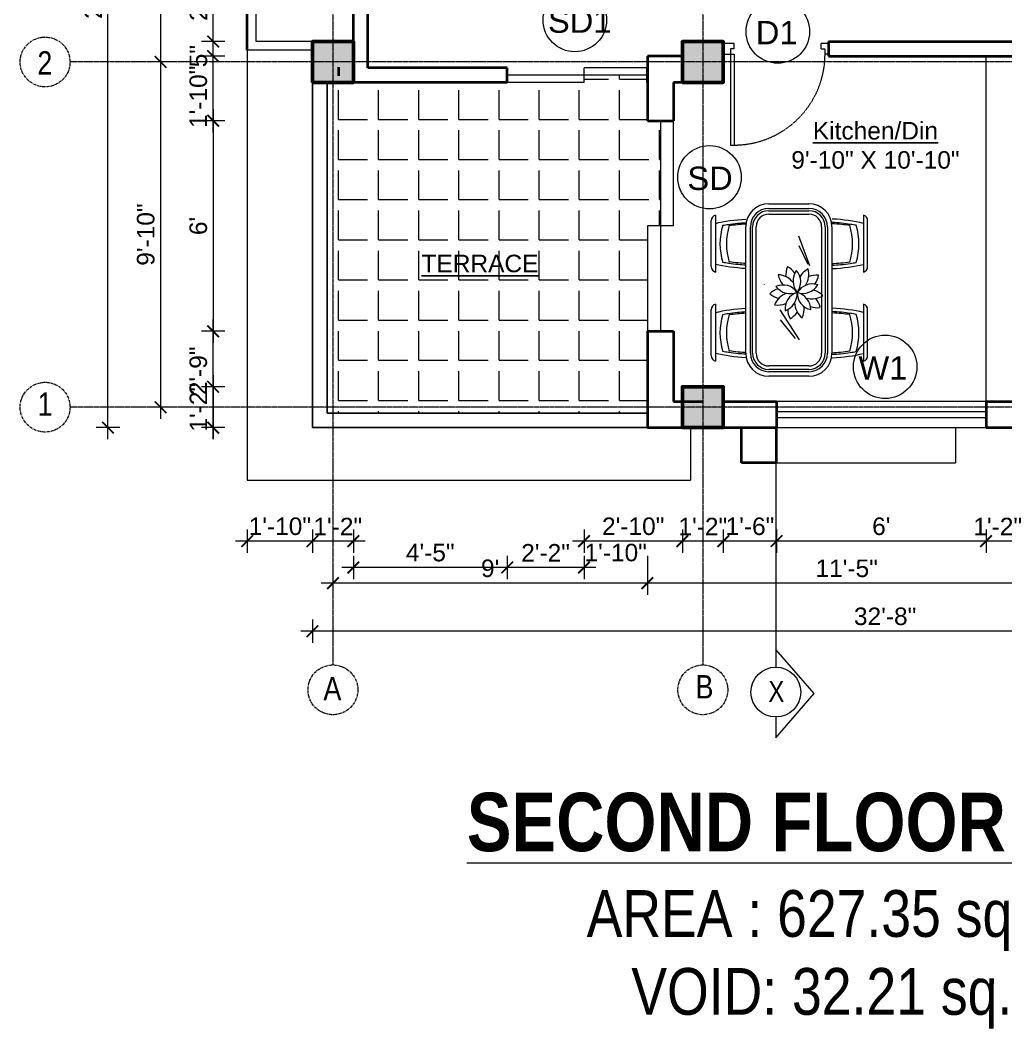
# Model space of a CAD drawing. Header units: inches. Extents: x 136316 to 155547, y -21384 to -17606.
# Drawn here: x 145292.1 to 145629.6, y -19962.6 to -19617.2 of the extents above; entities that cross this region are included whole.
import ezdxf

# ---------------------------------------------------------------- set-up
doc = ezdxf.new("R2010")
doc.units = ezdxf.units.IN
doc.header["$LTSCALE"] = 0.5
doc.header["$MEASUREMENT"] = 0
doc.header["$PDMODE"] = 66
doc.linetypes.add('CENTER', pattern=[2, 1.25, -0.25, 0.25, -0.25])
doc.linetypes.add('HIDDEN', pattern=[0.375, 0.25, -0.125])
for name, color, linetype, lineweight in [('Annotate-Lite.w', 177, 'Continuous', 9), ('Annotations-Bold.w', 177, 'Continuous', 13), ('C-COLUMN', 1, 'Continuous', 50), ('DIM 1-100', 4, 'Continuous', 13), ('Door-Window.w', 4, 'Continuous', 15), ('F-FURNITURE', 30, 'Continuous', 13), ('HACTH', 253, 'Continuous', 9), ('PARAPET', 50, 'Continuous', 13), ('TEXT', 220, 'Continuous', 9), ('Text-100.w', 254, 'Continuous', 9), ('wall', 1, 'Continuous', 40), ('wall light', 6, 'Continuous', 25), ('window', 4, 'Continuous', 13)]:
    doc.layers.add(name, color=color, linetype=linetype, lineweight=lineweight)
doc.styles.add('ARAIL', font='ARIALN.TTF')
doc.styles.add('arial', font='arial.ttf')
doc.styles.add('arial.', font='arial.ttf')
doc.styles.add('gaurav', font='arial.ttf')
doc.styles.get("Standard").update_dxf_attribs({"font": 'arial.ttf'})
doc.dimstyles.new('1 by 96', dxfattribs={"dimtxt": 6, "dimasz": 4, "dimexe": 4, "dimexo": 4, "dimgap": 2, "dimtad": 1, "dimdec": 0, "dimzin": 0, "dimdsep": 46, "dimlunit": 4, "dimtxsty": 'Standard', "dimblk": 'ARCHTICK', "dimcen": 0, "dimdle": 4, "dimadec": 0, "dimazin": 0, "dimtfac": 1, "dimtdec": 0, "dimtix": 1, "dimtofl": 0, "dimtmove": 1, "dimatfit": 3, "dimldrblk": 'ARCHTICK', "dimfxl": 4, "dimfxlon": 1, "dimtolj": 1, "dimtzin": 0, "dimlwd": -1, "dimlwe": -1, "dimarcsym": 0})

# ---------------------------------------------------------------- blocks, each defined once
blk = doc.blocks.new('_ArchTick')
at = {"color": 0, "linetype": 'ByBlock', "const_width": 0.15}
blk.add_lwpolyline([(-0.5, -0.5), (0.5, 0.5)], dxfattribs=at)
blk = doc.blocks.new('*D32')
at = {"layer": 'Defpoints', "color": 0, "transparency": 16777216}
for p in [(145518.84, -19742.73), (145358.19, -19756.73), (145518.84, -19756.73)]:
    blk.add_point(p, dxfattribs=at)
at = {"layer": 'DIM 1-100', "color": 0, "transparency": 16777216}
for p, q in [((145358.19, -19738.73), (145358.19, -19760.73)), ((145362.19, -19742.73), (145354.19, -19742.73)), ((145362.19, -19756.73), (145354.19, -19756.73))]:
    blk.add_line(p, q, dxfattribs=at)
at = {"layer": 'DIM 1-100', "color": 0, "transparency": 16777216, "xscale": 4, "yscale": 4, "zscale": 4}
for p, rotation in [((145358.19, -19742.73), 90), ((145358.19, -19756.73), 270)]:
    blk.add_blockref('_ArchTick', p, dxfattribs=dict(at, rotation=rotation))
at = {"layer": 'DIM 1-100', "color": 0, "transparency": 16777216, "insert": (145353.13, -19749.73), "char_height": 6, "attachment_point": 5, "rotation": 90}
blk.add_mtext('\\A1;1\'-2"', dxfattribs=at)
blk = doc.blocks.new('*D33')
at = {"layer": 'Defpoints', "color": 0, "transparency": 16777216}
for p in [(145392.19, -19631.5), (145340.19, -19749.73), (145525.84, -19749.73)]:
    blk.add_point(p, dxfattribs=at)
at = {"layer": 'DIM 1-100', "color": 0, "transparency": 16777216}
for p, q in [((145340.19, -19627.5), (145340.19, -19753.73)), ((145344.19, -19631.5), (145336.19, -19631.5)), ((145344.19, -19749.73), (145336.19, -19749.73))]:
    blk.add_line(p, q, dxfattribs=at)
at = {"layer": 'DIM 1-100', "color": 0, "transparency": 16777216, "xscale": 4, "yscale": 4, "zscale": 4}
for p, rotation in [((145340.19, -19631.5), 90), ((145340.19, -19749.73), 270)]:
    blk.add_blockref('_ArchTick', p, dxfattribs=dict(at, rotation=rotation))
at = {"layer": 'DIM 1-100', "color": 0, "transparency": 16777216, "insert": (145335.13, -19690.61), "char_height": 6, "attachment_point": 5, "rotation": 90}
blk.add_mtext('\\A1;9\'-10"', dxfattribs=at)
blk = doc.blocks.new('*D34')
at = {"layer": 'Defpoints', "color": 0, "transparency": 16777216}
for p in [(145322.19, -19455.43), (145392.19, -19455.43), (145392.19, -19756.73)]:
    blk.add_point(p, dxfattribs=at)
at = {"layer": 'DIM 1-100', "color": 0, "transparency": 16777216}
for p, q in [((145322.19, -19760.73), (145322.19, -19451.43)), ((145326.19, -19455.43), (145318.19, -19455.43)), ((145326.19, -19756.73), (145318.19, -19756.73))]:
    blk.add_line(p, q, dxfattribs=at)
at = {"layer": 'DIM 1-100', "color": 0, "transparency": 16777216, "xscale": 4, "yscale": 4, "zscale": 4}
for p, rotation in [((145322.19, -19455.43), 90), ((145322.19, -19756.73), 270)]:
    blk.add_blockref('_ArchTick', p, dxfattribs=dict(at, rotation=rotation))
at = {"layer": 'DIM 1-100', "color": 0, "transparency": 16777216, "insert": (145317.13, -19606.08), "char_height": 6, "attachment_point": 5, "rotation": 90}
blk.add_mtext('\\A1;25\'-1"', dxfattribs=at)
blk = doc.blocks.new('*D35')
at = {"layer": 'Defpoints', "color": 0, "transparency": 16777216}
for p in [(145358.19, -19723.73), (145506.84, -19723.73), (145518.84, -19756.73)]:
    blk.add_point(p, dxfattribs=at)
at = {"layer": 'DIM 1-100', "color": 0, "transparency": 16777216}
for p, q in [((145358.19, -19760.73), (145358.19, -19719.73)), ((145362.19, -19723.73), (145354.19, -19723.73)), ((145362.19, -19756.73), (145354.19, -19756.73))]:
    blk.add_line(p, q, dxfattribs=at)
at = {"layer": 'DIM 1-100', "color": 0, "transparency": 16777216, "xscale": 4, "yscale": 4, "zscale": 4}
for p, rotation in [((145358.19, -19723.73), 90), ((145358.19, -19756.73), 270)]:
    blk.add_blockref('_ArchTick', p, dxfattribs=dict(at, rotation=rotation))
at = {"layer": 'DIM 1-100', "color": 0, "transparency": 16777216, "insert": (145353.13, -19737.28), "char_height": 6, "attachment_point": 5, "rotation": 90}
blk.add_mtext('\\A1;2\'-9"', dxfattribs=at)
blk = doc.blocks.new('*D36')
at = {"layer": 'Defpoints', "color": 0, "transparency": 16777216}
for p in [(145358.19, -19629.5), (145518.84, -19629.5), (145506.84, -19651.61)]:
    blk.add_point(p, dxfattribs=at)
at = {"layer": 'DIM 1-100', "color": 0, "transparency": 16777216}
for p, q in [((145358.19, -19655.61), (145358.19, -19625.5)), ((145362.19, -19629.5), (145354.19, -19629.5)), ((145362.19, -19651.61), (145354.19, -19651.61))]:
    blk.add_line(p, q, dxfattribs=at)
at = {"layer": 'DIM 1-100', "color": 0, "transparency": 16777216, "xscale": 4, "yscale": 4, "zscale": 4}
for p, rotation in [((145358.19, -19629.5), 90), ((145358.19, -19651.61), 270)]:
    blk.add_blockref('_ArchTick', p, dxfattribs=dict(at, rotation=rotation))
at = {"layer": 'DIM 1-100', "color": 0, "transparency": 16777216, "insert": (145353.13, -19643.43), "char_height": 6, "attachment_point": 5, "rotation": 90}
blk.add_mtext('\\A1;1\'-10"', dxfattribs=at)
blk = doc.blocks.new('*D79')
at = {"layer": 'Defpoints', "color": 0, "transparency": 16777216}
for p in [(145358.19, -19624.5), (145392.19, -19624.5), (145506.84, -19629.5)]:
    blk.add_point(p, dxfattribs=at)
at = {"layer": 'DIM 1-100', "color": 0, "transparency": 16777216}
for p, q in [((145358.19, -19633.5), (145358.19, -19620.5)), ((145362.19, -19624.5), (145354.19, -19624.5)), ((145362.19, -19629.5), (145354.19, -19629.5))]:
    blk.add_line(p, q, dxfattribs=at)
at = {"layer": 'DIM 1-100', "color": 0, "transparency": 16777216, "xscale": 4, "yscale": 4, "zscale": 4}
for p, rotation in [((145358.19, -19624.5), 90), ((145358.19, -19629.5), 270)]:
    blk.add_blockref('_ArchTick', p, dxfattribs=dict(at, rotation=rotation))
at = {"layer": 'DIM 1-100', "color": 0, "transparency": 16777216, "insert": (145353.14, -19629.5), "char_height": 6, "attachment_point": 5, "rotation": 90}
blk.add_mtext('\\A1;5"', dxfattribs=at)
blk = doc.blocks.new('*D80')
at = {"layer": 'Defpoints', "color": 0, "transparency": 16777216}
for p in [(145358.19, -19593.69), (145411.19, -19593.69), (145392.19, -19624.5)]:
    blk.add_point(p, dxfattribs=at)
at = {"layer": 'DIM 1-100', "color": 0, "transparency": 16777216}
for p, q in [((145358.19, -19628.5), (145358.19, -19589.69)), ((145362.19, -19593.69), (145354.19, -19593.69)), ((145362.19, -19624.5), (145354.19, -19624.5))]:
    blk.add_line(p, q, dxfattribs=at)
at = {"layer": 'DIM 1-100', "color": 0, "transparency": 16777216, "xscale": 4, "yscale": 4, "zscale": 4}
for p, rotation in [((145358.19, -19593.69), 90), ((145358.19, -19624.5), 270)]:
    blk.add_blockref('_ArchTick', p, dxfattribs=dict(at, rotation=rotation))
at = {"layer": 'DIM 1-100', "color": 0, "transparency": 16777216, "insert": (145353.18, -19609.1), "char_height": 6, "attachment_point": 5, "rotation": 90}
blk.add_mtext('\\A1;2\'-7"', dxfattribs=at)
blk = doc.blocks.new('*D84')
at = {"layer": 'Defpoints', "color": 0, "transparency": 16777216}
for p in [(145392.19, -19462.43), (145340.19, -19631.5), (145392.19, -19631.5)]:
    blk.add_point(p, dxfattribs=at)
at = {"layer": 'DIM 1-100', "color": 0, "transparency": 16777216}
for p, q in [((145340.19, -19458.43), (145340.19, -19635.5)), ((145344.19, -19462.43), (145336.19, -19462.43)), ((145344.19, -19631.5), (145336.19, -19631.5))]:
    blk.add_line(p, q, dxfattribs=at)
at = {"layer": 'DIM 1-100', "color": 0, "transparency": 16777216, "xscale": 4, "yscale": 4, "zscale": 4}
for p, rotation in [((145340.19, -19462.43), 90), ((145340.19, -19631.5), 270)]:
    blk.add_blockref('_ArchTick', p, dxfattribs=dict(at, rotation=rotation))
at = {"layer": 'DIM 1-100', "color": 0, "transparency": 16777216, "insert": (145335.18, -19546.97), "char_height": 6, "attachment_point": 5, "rotation": 90}
blk.add_mtext('\\A1;14\'-1"', dxfattribs=at)
blk = doc.blocks.new('*D91')
at = {"layer": 'Defpoints', "color": 0, "transparency": 16777216}
for p in [(145622.79, -19756.73), (145636.34, -19756.73), (145622.79, -19795.61)]:
    blk.add_point(p, dxfattribs=at)
at = {"layer": 'DIM 1-100', "color": 0, "transparency": 16777216}
for p, q in [((145622.79, -19791.61), (145622.79, -19799.61)), ((145636.34, -19791.61), (145636.34, -19799.61)), ((145640.34, -19795.61), (145618.79, -19795.61))]:
    blk.add_line(p, q, dxfattribs=at)
at = {"layer": 'DIM 1-100', "color": 0, "transparency": 16777216, "xscale": 4, "yscale": 4, "zscale": 4, "rotation": 180}
blk.add_blockref('_ArchTick', (145622.79, -19795.61), dxfattribs=at)
at = {"layer": 'DIM 1-100', "color": 0, "transparency": 16777216, "xscale": 4, "yscale": 4, "zscale": 4}
blk.add_blockref('_ArchTick', (145636.34, -19795.61), dxfattribs=at)
at = {"layer": 'DIM 1-100', "color": 0, "transparency": 16777216, "insert": (145626.79, -19790.6), "char_height": 6, "attachment_point": 5}
blk.add_mtext('\\A1;1\'-2"', dxfattribs=at)
blk = doc.blocks.new('*D92')
at = {"layer": 'Defpoints', "color": 0, "transparency": 16777216}
for p in [(145551.09, -19756.73), (145622.79, -19756.73), (145551.09, -19795.61)]:
    blk.add_point(p, dxfattribs=at)
at = {"layer": 'DIM 1-100', "color": 0, "transparency": 16777216}
for p, q in [((145551.09, -19791.61), (145551.09, -19799.61)), ((145622.79, -19791.61), (145622.79, -19799.61)), ((145626.79, -19795.61), (145547.09, -19795.61))]:
    blk.add_line(p, q, dxfattribs=at)
at = {"layer": 'DIM 1-100', "color": 0, "transparency": 16777216, "xscale": 4, "yscale": 4, "zscale": 4, "rotation": 180}
blk.add_blockref('_ArchTick', (145551.09, -19795.61), dxfattribs=at)
at = {"layer": 'DIM 1-100', "color": 0, "transparency": 16777216, "xscale": 4, "yscale": 4, "zscale": 4}
blk.add_blockref('_ArchTick', (145622.79, -19795.61), dxfattribs=at)
at = {"layer": 'DIM 1-100', "color": 0, "transparency": 16777216, "insert": (145586.94, -19790.55), "char_height": 6, "attachment_point": 5}
blk.add_mtext("\\A1;6'", dxfattribs=at)
blk = doc.blocks.new('*D93')
at = {"layer": 'Defpoints', "color": 0, "transparency": 16777216}
for p in [(145532.84, -19756.73), (145551.09, -19756.73), (145532.84, -19795.61)]:
    blk.add_point(p, dxfattribs=at)
at = {"layer": 'DIM 1-100', "color": 0, "transparency": 16777216}
for p, q in [((145532.84, -19791.61), (145532.84, -19799.61)), ((145551.09, -19791.61), (145551.09, -19799.61)), ((145555.09, -19795.61), (145528.84, -19795.61))]:
    blk.add_line(p, q, dxfattribs=at)
at = {"layer": 'DIM 1-100', "color": 0, "transparency": 16777216, "xscale": 4, "yscale": 4, "zscale": 4, "rotation": 180}
blk.add_blockref('_ArchTick', (145532.84, -19795.61), dxfattribs=at)
at = {"layer": 'DIM 1-100', "color": 0, "transparency": 16777216, "xscale": 4, "yscale": 4, "zscale": 4}
blk.add_blockref('_ArchTick', (145551.09, -19795.61), dxfattribs=at)
at = {"layer": 'DIM 1-100', "color": 0, "transparency": 16777216, "insert": (145541.97, -19790.55), "char_height": 6, "attachment_point": 5}
blk.add_mtext('\\A1;1\'-6"', dxfattribs=at)
blk = doc.blocks.new('*D94')
at = {"layer": 'Defpoints', "color": 0, "transparency": 16777216}
for p in [(145518.84, -19756.73), (145532.84, -19756.73), (145518.84, -19795.61)]:
    blk.add_point(p, dxfattribs=at)
at = {"layer": 'DIM 1-100', "color": 0, "transparency": 16777216}
for p, q in [((145518.84, -19791.61), (145518.84, -19799.61)), ((145532.84, -19791.61), (145532.84, -19799.61)), ((145536.84, -19795.61), (145514.84, -19795.61))]:
    blk.add_line(p, q, dxfattribs=at)
at = {"layer": 'DIM 1-100', "color": 0, "transparency": 16777216, "xscale": 4, "yscale": 4, "zscale": 4, "rotation": 180}
blk.add_blockref('_ArchTick', (145518.84, -19795.61), dxfattribs=at)
at = {"layer": 'DIM 1-100', "color": 0, "transparency": 16777216, "xscale": 4, "yscale": 4, "zscale": 4}
blk.add_blockref('_ArchTick', (145532.84, -19795.61), dxfattribs=at)
at = {"layer": 'DIM 1-100', "color": 0, "transparency": 16777216, "insert": (145525.84, -19790.6), "char_height": 6, "attachment_point": 5}
blk.add_mtext('\\A1;1\'-2"', dxfattribs=at)
blk = doc.blocks.new('*D95')
at = {"layer": 'Defpoints', "color": 0, "transparency": 16777216}
for p in [(145485.17, -19638.5), (145518.84, -19756.73), (145485.17, -19795.61)]:
    blk.add_point(p, dxfattribs=at)
at = {"layer": 'window', "color": 0, "transparency": 16777216}
for p, q in [((145485.17, -19791.61), (145485.17, -19799.61)), ((145518.84, -19791.61), (145518.84, -19799.61)), ((145522.84, -19795.61), (145481.17, -19795.61))]:
    blk.add_line(p, q, dxfattribs=at)
at = {"layer": 'window', "color": 0, "transparency": 16777216, "xscale": 4, "yscale": 4, "zscale": 4, "rotation": 180}
blk.add_blockref('_ArchTick', (145485.17, -19795.61), dxfattribs=at)
at = {"layer": 'window', "color": 0, "transparency": 16777216, "xscale": 4, "yscale": 4, "zscale": 4}
blk.add_blockref('_ArchTick', (145518.84, -19795.61), dxfattribs=at)
at = {"layer": 'window', "color": 0, "transparency": 16777216, "insert": (145502, -19790.55), "char_height": 6, "attachment_point": 5}
blk.add_mtext('\\A1;2\'-10"', dxfattribs=at)
blk = doc.blocks.new('*D96')
at = {"layer": 'Defpoints', "color": 0, "transparency": 16777216}
for p in [(145485.17, -19638.5), (145506.84, -19638.5), (145506.84, -19804.61)]:
    blk.add_point(p, dxfattribs=at)
at = {"layer": 'window', "color": 0, "transparency": 16777216}
for p, q in [((145485.17, -19800.61), (145485.17, -19808.61)), ((145506.84, -19800.61), (145506.84, -19808.61))]:
    blk.add_line(p, q, dxfattribs=at)
at = {"layer": 'window', "color": 0, "transparency": 16777216, "insert": (145496, -19799.55), "char_height": 6, "attachment_point": 5}
blk.add_mtext('\\A1;1\'-10"', dxfattribs=at)
blk = doc.blocks.new('*D97')
at = {"layer": 'Defpoints', "color": 0, "transparency": 16777216}
for p in [(145458.84, -19638.5), (145485.17, -19638.5), (145458.84, -19804.61)]:
    blk.add_point(p, dxfattribs=at)
at = {"layer": 'DIM 1-100', "color": 0, "transparency": 16777216}
for p, q in [((145458.84, -19800.61), (145458.84, -19808.61)), ((145485.17, -19800.61), (145485.17, -19808.61)), ((145489.17, -19804.61), (145454.84, -19804.61))]:
    blk.add_line(p, q, dxfattribs=at)
at = {"layer": 'DIM 1-100', "color": 0, "transparency": 16777216, "xscale": 4, "yscale": 4, "zscale": 4, "rotation": 180}
blk.add_blockref('_ArchTick', (145458.84, -19804.61), dxfattribs=at)
at = {"layer": 'DIM 1-100', "color": 0, "transparency": 16777216, "xscale": 4, "yscale": 4, "zscale": 4}
blk.add_blockref('_ArchTick', (145485.17, -19804.61), dxfattribs=at)
at = {"layer": 'DIM 1-100', "color": 0, "transparency": 16777216, "insert": (145472, -19799.6), "char_height": 6, "attachment_point": 5}
blk.add_mtext('\\A1;2\'-2"', dxfattribs=at)
blk = doc.blocks.new('*D98')
at = {"layer": 'Defpoints', "color": 0, "transparency": 16777216}
for p in [(145406.19, -19638.5), (145458.84, -19638.5), (145406.19, -19804.61)]:
    blk.add_point(p, dxfattribs=at)
at = {"layer": 'DIM 1-100', "color": 0, "transparency": 16777216}
for p, q in [((145406.19, -19800.61), (145406.19, -19808.61)), ((145458.84, -19800.61), (145458.84, -19808.61)), ((145462.84, -19804.61), (145402.19, -19804.61))]:
    blk.add_line(p, q, dxfattribs=at)
at = {"layer": 'DIM 1-100', "color": 0, "transparency": 16777216, "xscale": 4, "yscale": 4, "zscale": 4, "rotation": 180}
blk.add_blockref('_ArchTick', (145406.19, -19804.61), dxfattribs=at)
at = {"layer": 'DIM 1-100', "color": 0, "transparency": 16777216, "xscale": 4, "yscale": 4, "zscale": 4}
blk.add_blockref('_ArchTick', (145458.84, -19804.61), dxfattribs=at)
at = {"layer": 'DIM 1-100', "color": 0, "transparency": 16777216, "insert": (145432.52, -19799.56), "char_height": 6, "attachment_point": 5}
blk.add_mtext('\\A1;4\'-5"', dxfattribs=at)
blk = doc.blocks.new('*D99')
at = {"layer": 'Defpoints', "color": 0, "transparency": 16777216}
for p in [(145392.19, -19638.5), (145406.19, -19638.5), (145392.19, -19795.61)]:
    blk.add_point(p, dxfattribs=at)
at = {"layer": 'DIM 1-100', "color": 0, "transparency": 16777216}
for p, q in [((145392.19, -19791.61), (145392.19, -19799.61)), ((145406.19, -19791.61), (145406.19, -19799.61)), ((145410.19, -19795.61), (145388.19, -19795.61))]:
    blk.add_line(p, q, dxfattribs=at)
at = {"layer": 'DIM 1-100', "color": 0, "transparency": 16777216, "xscale": 4, "yscale": 4, "zscale": 4, "rotation": 180}
blk.add_blockref('_ArchTick', (145392.19, -19795.61), dxfattribs=at)
at = {"layer": 'DIM 1-100', "color": 0, "transparency": 16777216, "xscale": 4, "yscale": 4, "zscale": 4}
blk.add_blockref('_ArchTick', (145406.19, -19795.61), dxfattribs=at)
at = {"layer": 'DIM 1-100', "color": 0, "transparency": 16777216, "insert": (145400.85, -19790.6), "char_height": 6, "attachment_point": 5}
blk.add_mtext('\\A1;1\'-2"', dxfattribs=at)
blk = doc.blocks.new('*D100')
at = {"layer": 'Defpoints', "color": 0, "transparency": 16777216}
for p in [(145369.86, -19627.5), (145392.19, -19638.5), (145369.86, -19795.61)]:
    blk.add_point(p, dxfattribs=at)
at = {"layer": 'DIM 1-100', "color": 0, "transparency": 16777216}
for p, q in [((145369.86, -19791.61), (145369.86, -19799.61)), ((145392.19, -19791.61), (145392.19, -19799.61)), ((145396.19, -19795.61), (145365.86, -19795.61))]:
    blk.add_line(p, q, dxfattribs=at)
at = {"layer": 'DIM 1-100', "color": 0, "transparency": 16777216, "xscale": 4, "yscale": 4, "zscale": 4, "rotation": 180}
blk.add_blockref('_ArchTick', (145369.86, -19795.61), dxfattribs=at)
at = {"layer": 'DIM 1-100', "color": 0, "transparency": 16777216, "xscale": 4, "yscale": 4, "zscale": 4}
blk.add_blockref('_ArchTick', (145392.19, -19795.61), dxfattribs=at)
at = {"layer": 'DIM 1-100', "color": 0, "transparency": 16777216, "insert": (145381.03, -19790.55), "char_height": 6, "attachment_point": 5}
blk.add_mtext('\\A1;1\'-10"', dxfattribs=at)
blk = doc.blocks.new('*D102')
at = {"layer": 'Defpoints', "color": 0, "transparency": 16777216}
for p in [(145506.84, -19756.73), (145643.34, -19756.73), (145506.84, -19810.01)]:
    blk.add_point(p, dxfattribs=at)
at = {"layer": 'DIM 1-100', "color": 0, "transparency": 16777216}
for p, q in [((145506.84, -19806.01), (145506.84, -19814.01)), ((145643.34, -19806.01), (145643.34, -19814.01)), ((145647.34, -19810.01), (145502.84, -19810.01))]:
    blk.add_line(p, q, dxfattribs=at)
at = {"layer": 'DIM 1-100', "color": 0, "transparency": 16777216, "xscale": 4, "yscale": 4, "zscale": 4, "rotation": 180}
blk.add_blockref('_ArchTick', (145506.84, -19810.01), dxfattribs=at)
at = {"layer": 'DIM 1-100', "color": 0, "transparency": 16777216, "xscale": 4, "yscale": 4, "zscale": 4}
blk.add_blockref('_ArchTick', (145643.34, -19810.01), dxfattribs=at)
at = {"layer": 'DIM 1-100', "color": 0, "transparency": 16777216, "insert": (145575.09, -19804.95), "char_height": 6, "attachment_point": 5}
blk.add_mtext('\\A1;11\'-5"', dxfattribs=at)
blk = doc.blocks.new('*D103')
at = {"layer": 'Defpoints', "color": 0, "transparency": 16777216}
for p in [(145399.19, -19638.5), (145506.84, -19756.73), (145399.19, -19810.01)]:
    blk.add_point(p, dxfattribs=at)
at = {"layer": 'DIM 1-100', "color": 0, "transparency": 16777216}
for p, q in [((145399.19, -19806.01), (145399.19, -19814.01)), ((145506.84, -19806.01), (145506.84, -19814.01)), ((145510.84, -19810.01), (145395.19, -19810.01))]:
    blk.add_line(p, q, dxfattribs=at)
at = {"layer": 'DIM 1-100', "color": 0, "transparency": 16777216, "xscale": 4, "yscale": 4, "zscale": 4, "rotation": 180}
blk.add_blockref('_ArchTick', (145399.19, -19810.01), dxfattribs=at)
at = {"layer": 'DIM 1-100', "color": 0, "transparency": 16777216, "xscale": 4, "yscale": 4, "zscale": 4}
blk.add_blockref('_ArchTick', (145506.84, -19810.01), dxfattribs=at)
at = {"layer": 'DIM 1-100', "color": 0, "transparency": 16777216, "insert": (145453.02, -19804.95), "char_height": 6, "attachment_point": 5}
blk.add_mtext("\\A1;9'", dxfattribs=at)
blk = doc.blocks.new('*D46')
at = {"layer": 'Defpoints', "color": 0, "transparency": 16777216}
for p in [(145392.19, -19638.5), (145784.3, -19756.73), (145392.19, -19826.45)]:
    blk.add_point(p, dxfattribs=at)
at = {"layer": 'DIM 1-100', "color": 0, "transparency": 16777216}
for p, q in [((145392.19, -19822.45), (145392.19, -19830.45)), ((145784.3, -19822.45), (145784.3, -19830.45)), ((145788.3, -19826.45), (145388.19, -19826.45))]:
    blk.add_line(p, q, dxfattribs=at)
at = {"layer": 'DIM 1-100', "color": 0, "transparency": 16777216, "xscale": 4, "yscale": 4, "zscale": 4, "rotation": 180}
blk.add_blockref('_ArchTick', (145392.19, -19826.45), dxfattribs=at)
at = {"layer": 'DIM 1-100', "color": 0, "transparency": 16777216, "xscale": 4, "yscale": 4, "zscale": 4}
blk.add_blockref('_ArchTick', (145784.3, -19826.45), dxfattribs=at)
at = {"layer": 'DIM 1-100', "color": 0, "transparency": 16777216, "insert": (145588.25, -19821.38), "char_height": 6, "attachment_point": 5}
blk.add_mtext('\\A1;32\'-8"', dxfattribs=at)
blk = doc.blocks.new('3-0')
at = {"ltscale": 3}
for p, q in [((11063.05, 10097.68), (11065.97, 10099.9)), ((11065.97, 10099.9), (11066.71, 10098.92)), ((11063.05, 10097.68), (11064.53, 10095.73)), ((11065.99, 10096.84), (11064.53, 10095.73)), ((11065.25, 10097.81), (11066.71, 10098.92)), ((11065.99, 10096.84), (11065.25, 10097.81)), ((11085.5, 10074.13), (11110.32, 10092.96)), ((11111.05, 10091.97), (11110.32, 10092.96)), ((11086.24, 10073.15), (11111.05, 10091.97)), ((11084.04, 10073.02), (11082.57, 10071.91)), ((11082.57, 10071.91), (11084.79, 10068.98)), ((11084.04, 10073.02), (11084.78, 10072.04)), ((11084.78, 10072.04), (11086.24, 10073.15)), ((11086.24, 10073.15), (11085.5, 10074.13)), ((11087.72, 10071.2), (11086.24, 10073.15)), ((11084.79, 10068.98), (11087.72, 10071.2))]:
    blk.add_line(p, q, dxfattribs=at)
at = {"layer": 'Door-Window.w', "color": 9, "linetype": 'HIDDEN', "lineweight": 18}
blk.add_arc((11085.5, 10074.13), 31.16, 37.1906, 127.1465, dxfattribs=at)
blk = doc.blocks.new('*D137')
at = {"layer": 'Defpoints', "color": 0, "transparency": 16777216}
for p in [(145506.84, -19651.61), (145358.19, -19723.73), (145506.84, -19723.73)]:
    blk.add_point(p, dxfattribs=at)
at = {"layer": 'DIM 1-100', "color": 0, "transparency": 16777216}
for p, q in [((145358.19, -19647.61), (145358.19, -19727.73)), ((145362.19, -19651.61), (145354.19, -19651.61)), ((145362.19, -19723.73), (145354.19, -19723.73))]:
    blk.add_line(p, q, dxfattribs=at)
at = {"layer": 'DIM 1-100', "color": 0, "transparency": 16777216, "xscale": 4, "yscale": 4, "zscale": 4}
for p, rotation in [((145358.19, -19651.61), 90), ((145358.19, -19723.73), 270)]:
    blk.add_blockref('_ArchTick', p, dxfattribs=dict(at, rotation=rotation))
at = {"layer": 'DIM 1-100', "color": 0, "transparency": 16777216, "insert": (145353.13, -19687.67), "char_height": 6, "attachment_point": 5, "rotation": 90}
blk.add_mtext("\\A1;6'", dxfattribs=at)

msp = doc.modelspace()

# ---------------------------------------------------------------- hatches: boundary and pattern name
at = {"layer": 'C-COLUMN'}
h = msp.add_hatch(color=256, dxfattribs=at)
h.dxf.hatch_style = 1
h.paths.add_polyline_path([(145406.19, -19624.5), (145392.19, -19624.5), (145392.19, -19638.5), (145406.19, -19638.5)])
h = msp.add_hatch(color=256, dxfattribs=at)
h.dxf.hatch_style = 1
h.paths.add_polyline_path([(145532.84, -19624.5), (145518.84, -19624.5), (145518.84, -19638.5), (145532.84, -19638.5)])
h = msp.add_hatch(color=256, dxfattribs=at)
h.dxf.hatch_style = 1
h.paths.add_polyline_path([(145532.84, -19742.73), (145518.84, -19742.73), (145518.84, -19756.73), (145532.84, -19756.73)])
at = {"layer": 'HACTH'}
h = msp.add_hatch(dxfattribs=at)
h.set_pattern_fill('ANGLE', color=256, scale=50)
h.set_pattern_definition([(360, (165201.045, 129563.848), (3e-15, 13.75), [10, -3.75]), (90, (165201.045, 129563.848), (-13.75, 4e-15), [10, -3.75])])
h.paths.add_polyline_path([(145506.84, -19687.67), (145511.34, -19687.67), (145511.34, -19651.61), (145506.84, -19651.61), (145506.84, -19636), (145485.17, -19636), (145485.17, -19638.5), (145458.84, -19638.5), (145406.19, -19638.5), (145397.19, -19638.5), (145397.19, -19751.73), (145506.84, -19751.73), (145506.84, -19723.73)])
h.paths.add_polyline_path([(145428.14, -19706.28), (145471.19, -19706.28), (145471.19, -19693.92), (145428.14, -19693.92)], flags=24)

# ---------------------------------------------------------------- linework, layer by layer
at = {"layer": 'Annotate-Lite.w', "ltscale": 0.005}
for centre in [(145482.03, -19617.15), (145551.51, -19621.09), (145528.1, -19670.98), (145588.24, -19735.91)]:
    msp.add_circle(centre, 10.86, dxfattribs=at)
at = {"layer": 'Annotations-Bold.w', "linetype": 'CENTER', "ltscale": 0.3}
for p, q in [((145399.19, -19391.25), (145399.19, -19838)), ((145525.84, -19391.25), (145525.84, -19838)), ((145869.41, -19631.5), (145309.19, -19631.5)), ((145869.41, -19749.73), (145309.19, -19749.73))]:
    msp.add_line(p, q, dxfattribs=at)
at = {"layer": 'Annotations-Bold.w', "linetype": 'CENTER', "ltscale": 1.5}
for centre in [(145300.66, -19631.5), (145300.66, -19749.73), (145399.19, -19846.53), (145525.84, -19846.53)]:
    msp.add_circle(centre, 8.53, dxfattribs=at)
at = {"layer": 'C-COLUMN'}
for points in [[(145392.19, -19638.5), (145406.19, -19638.5), (145406.19, -19624.5), (145392.19, -19624.5)], [(145518.84, -19638.5), (145532.84, -19638.5), (145532.84, -19624.5), (145518.84, -19624.5)], [(145518.84, -19756.73), (145532.84, -19756.73), (145532.84, -19742.73), (145518.84, -19742.73)]]:
    msp.add_lwpolyline(points, close=True, dxfattribs=at)
at = {"layer": 'F-FURNITURE'}
for p, q in [((145622.79, -19747.73), (145622.79, -19629.5)), ((145548.4, -19680.07), (145562.18, -19680.07)), ((145548.4, -19681.64), (145562.18, -19681.64)), ((145548.4, -19682.43), (145562.18, -19682.43)), ((145528.74, -19701.57), (145528.74, -19685.82)), ((145530.16, -19683.93), (145530.16, -19703.46)), ((145548.4, -19683.61), (145562.18, -19683.61)), ((145580.84, -19683.93), (145580.84, -19703.46)), ((145582.26, -19701.57), (145582.26, -19685.82)), ((145540.52, -19731.27), (145540.52, -19687.94)), ((145542.1, -19731.27), (145542.1, -19687.94)), ((145542.88, -19731.27), (145542.88, -19687.94)), ((145544.07, -19731.27), (145544.07, -19687.94)), ((145566.51, -19687.94), (145566.51, -19731.27)), ((145567.69, -19687.94), (145567.69, -19731.27)), ((145568.47, -19687.94), (145568.47, -19731.27)), ((145570.05, -19687.94), (145570.05, -19731.27)), ((145562.45, -19701.37), (145558.72, -19691.1)), ((145561.94, -19700.89), (145558.84, -19694.48)), ((145546.89, -19707.64), (145546.89, -19707.7)), ((145564.04, -19707.64), (145564.04, -19707.7)), ((145530.16, -19714.44), (145530.16, -19733.97)), ((145580.84, -19714.44), (145580.84, -19733.97)), ((145528.74, -19732.08), (145528.74, -19716.34)), ((145558.92, -19726.65), (145552.33, -19716.38)), ((145582.26, -19732.08), (145582.26, -19716.34)), ((145557.51, -19726.17), (145552.45, -19719.76)), ((145562.18, -19735.6), (145548.4, -19735.6)), ((145562.18, -19736.78), (145548.4, -19736.78)), ((145562.18, -19737.57), (145548.4, -19737.57)), ((145562.18, -19739.15), (145548.4, -19739.15))]:
    msp.add_line(p, q, dxfattribs=at)
for centre, radius, start, end in [((145548.4, -19687.94), 7.87, 90, 180), ((145548.4, -19687.94), 6.3, 90, 180), ((145548.4, -19687.94), 5.51, 90, 180), ((145562.18, -19687.94), 7.87, 0, 90), ((145562.18, -19687.94), 6.3, 0, 90), ((145562.18, -19687.94), 5.51, 0, 90), ((145530.71, -19685.82), 1.97, 106.1914, 180), ((145548.4, -19687.94), 4.33, 90, 180), ((145562.18, -19687.94), 4.33, 0, 90), ((145580.29, -19685.82), 1.97, 0, 73.8086), ((145553.09, -19693.79), 21.38, 162.7033, 197.2967), ((145555.29, -19693.79), 21.38, 162.7033, 197.2967), ((145555.71, -19693.79), 21.38, 342.7033, 17.2967), ((145557.91, -19693.79), 21.38, 342.7033, 17.2967), ((145530.71, -19701.57), 1.97, 180, 253.8086), ((145580.29, -19701.57), 1.97, 286.1914, 0), ((145530.71, -19716.34), 1.97, 106.1914, 180), ((145580.29, -19716.34), 1.97, 0, 73.8086), ((145553.09, -19724.31), 21.38, 162.7033, 197.2967), ((145555.29, -19724.31), 21.38, 162.7033, 197.2967), ((145555.71, -19724.31), 21.38, 342.7033, 17.2967), ((145557.91, -19724.31), 21.38, 342.7033, 17.2967), ((145548.4, -19731.27), 7.87, 180, 270), ((145548.4, -19731.27), 6.3, 180, 270), ((145548.4, -19731.27), 5.51, 180, 270), ((145548.4, -19731.27), 4.33, 180, 270), ((145562.18, -19731.27), 7.87, 270, 0), ((145562.18, -19731.27), 6.3, 270, 0), ((145562.18, -19731.27), 5.51, 270, 0), ((145562.18, -19731.27), 4.33, 270, 0), ((145530.71, -19732.08), 1.97, 180, 253.8086), ((145580.29, -19732.08), 1.97, 286.1914, 0)]:
    msp.add_arc(centre, radius, start, end, dxfattribs=at)
at = {"layer": 'F-FURNITURE', "linetype": 'ByBlock'}
for centre, radius, start, end in [((145563.35, -19704.92), 9.18, 159.2105, 180.3514), ((145552.47, -19706.89), 5.72, 32.5086, 66.2476), ((145562.98, -19706.43), 6.27, 145.7761, 219.5159), ((145553.58, -19706.86), 5.78, 322.0447, 43.2473), ((145565.36, -19708.9), 7.38, 118.1301, 148.4931), ((145555.33, -19704.22), 6.81, 326.1324, 15.6013), ((145551.38, -19711.18), 6.81, 38.1324, 87.6013), ((145558.93, -19703.08), 7.38, 190.1301, 220.4932), ((145563.43, -19713.79), 6.27, 73.7761, 147.5159), ((145564.98, -19713.67), 9.18, 87.2105, 108.3514), ((145559.74, -19703.93), 5.72, 320.5086, 354.2476), ((145553.03, -19714.72), 5.72, 104.5086, 138.2476), ((145554.52, -19703.76), 9.18, 231.2105, 252.3514), ((145556.77, -19717.08), 6.81, 110.1324, 159.6013), ((145553.35, -19713.66), 5.78, 34.0447, 115.2473), ((145555.84, -19704.58), 6.27, 217.7761, 291.5159), ((145559.74, -19715.98), 5.78, 106.0447, 187.2473), ((145551.88, -19710.8), 6.27, 289.7761, 3.5159), ((145560.11, -19704.98), 5.78, 250.0447, 331.2473), ((145563.92, -19710.62), 5.78, 178.0447, 259.2473), ((145556.57, -19716.49), 6.27, 1.7761, 75.5159), ((145561.82, -19716.82), 7.38, 46.1301, 76.4931), ((145551.4, -19707.4), 7.38, 262.1301, 292.4931), ((145564.06, -19713.78), 6.81, 182.1324, 231.6013), ((145563.16, -19705.83), 6.81, 254.1324, 303.6013), ((145557.16, -19717.93), 9.18, 15.2105, 36.3514), ((145560.65, -19716.6), 5.72, 176.5086, 210.2476), ((145550.69, -19711.81), 9.18, 303.2105, 324.3514), ((145553.19, -19715.89), 7.38, 334.1301, 4.4931), ((145564.8, -19709.94), 5.72, 248.5086, 282.2476)]:
    msp.add_arc(centre, radius, start, end, dxfattribs=at)
at = {"layer": 'F-FURNITURE', "extrusion": (0, 0, -1)}
for centre, start_param, end_param in [((145544.47, -19693.79), 4.099527, 4.553045), ((145544.47, -19693.79), 1.730141, 2.183659), ((145544.47, -19724.31), 4.099527, 4.553045), ((145544.47, -19724.31), 1.730141, 2.183659)]:
    msp.add_ellipse(centre, major_axis=(24.87, 0), ratio=0.345133, start_param=start_param, end_param=end_param, dxfattribs=at)
at = {"layer": 'F-FURNITURE'}
for centre, start_param, end_param in [((145566.53, -19693.79), 4.099527, 4.56758), ((145566.53, -19693.79), 7.99879, 8.466844), ((145566.53, -19724.31), 4.099527, 4.56758), ((145566.53, -19724.31), 7.99879, 8.466844)]:
    msp.add_ellipse(centre, major_axis=(-24.87, 0), ratio=0.345133, start_param=start_param, end_param=end_param, dxfattribs=at)
for points, knots in [([(145532.68, -19687.43), (145533.3, -19687.32), (145533.94, -19687.21), (145535.61, -19686.95), (145536.66, -19686.82), (145538.65, -19686.62), (145539.58, -19686.55), (145540.52, -19686.5)], [4.2084563, 4.2084563, 4.2084563, 4.2084563, 4.2962292, 4.2962292, 4.433179, 4.433179, 4.5503345, 4.5503345, 4.5503345, 4.5503345]), ([(145534.86, -19687.51), (145535.79, -19687.37), (145536.75, -19687.25), (145538.65, -19687.06), (145539.58, -19686.99), (145540.52, -19686.94)], [4.3081151, 4.3081151, 4.3081151, 4.3081151, 4.433179, 4.433179, 4.5503345, 4.5503345, 4.5503345, 4.5503345]), ([(145578.32, -19687.43), (145577.7, -19687.32), (145577.06, -19687.21), (145575.39, -19686.95), (145574.34, -19686.82), (145572.24, -19686.61), (145571.18, -19686.53), (145570.12, -19686.48)], [4.2084563, 4.2084563, 4.2084563, 4.2084563, 4.2962292, 4.2962292, 4.433179, 4.433179, 4.5651263, 4.5651263, 4.5651263, 4.5651263]), ([(145576.14, -19687.51), (145575.21, -19687.37), (145574.25, -19687.25), (145572.24, -19687.05), (145571.18, -19686.97), (145570.12, -19686.92)], [4.3081151, 4.3081151, 4.3081151, 4.3081151, 4.433179, 4.433179, 4.5651263, 4.5651263, 4.5651263, 4.5651263]), ([(145540.52, -19701.08), (145539.66, -19701.03), (145538.81, -19700.97), (145536.85, -19700.78), (145535.74, -19700.65), (145533.99, -19700.38), (145533.33, -19700.27), (145532.68, -19700.15)], [8.0160361, 8.0160361, 8.0160361, 8.0160361, 8.1227425, 8.1227425, 8.2664644, 8.2664644, 8.3579144, 8.3579144, 8.3579144, 8.3579144]), ([(145540.52, -19700.53), (145539.66, -19700.48), (145538.81, -19700.42), (145536.9, -19700.24), (145535.85, -19700.11), (145534.82, -19699.96)], [8.0160361, 8.0160361, 8.0160361, 8.0160361, 8.1227425, 8.1227425, 8.2598231, 8.2598231, 8.2598231, 8.2598231]), ([(145570.12, -19700.55), (145571.1, -19700.5), (145572.07, -19700.43), (145574.1, -19700.24), (145575.15, -19700.11), (145576.18, -19699.96)], [8.0012444, 8.0012444, 8.0012444, 8.0012444, 8.1227425, 8.1227425, 8.2598231, 8.2598231, 8.2598231, 8.2598231]), ([(145570.12, -19701.1), (145571.1, -19701.05), (145572.07, -19700.98), (145574.15, -19700.78), (145575.26, -19700.65), (145577.01, -19700.38), (145577.67, -19700.27), (145578.32, -19700.15)], [8.0012444, 8.0012444, 8.0012444, 8.0012444, 8.1227425, 8.1227425, 8.2664644, 8.2664644, 8.3579144, 8.3579144, 8.3579144, 8.3579144]), ([(145532.68, -19717.95), (145533.3, -19717.83), (145533.94, -19717.72), (145535.61, -19717.47), (145536.66, -19717.34), (145538.65, -19717.14), (145539.58, -19717.07), (145540.52, -19717.01)], [4.2084563, 4.2084563, 4.2084563, 4.2084563, 4.2962292, 4.2962292, 4.433179, 4.433179, 4.5503345, 4.5503345, 4.5503345, 4.5503345]), ([(145534.86, -19718.02), (145535.79, -19717.88), (145536.75, -19717.77), (145538.65, -19717.58), (145539.58, -19717.51), (145540.52, -19717.45)], [4.3081151, 4.3081151, 4.3081151, 4.3081151, 4.433179, 4.433179, 4.5503345, 4.5503345, 4.5503345, 4.5503345]), ([(145578.32, -19717.95), (145577.7, -19717.83), (145577.06, -19717.72), (145575.39, -19717.47), (145574.34, -19717.34), (145572.24, -19717.13), (145571.18, -19717.05), (145570.12, -19716.99)], [4.2084563, 4.2084563, 4.2084563, 4.2084563, 4.2962292, 4.2962292, 4.433179, 4.433179, 4.5651263, 4.5651263, 4.5651263, 4.5651263]), ([(145576.14, -19718.02), (145575.21, -19717.88), (145574.25, -19717.77), (145572.24, -19717.57), (145571.18, -19717.49), (145570.12, -19717.43)], [4.3081151, 4.3081151, 4.3081151, 4.3081151, 4.433179, 4.433179, 4.5651263, 4.5651263, 4.5651263, 4.5651263]), ([(145540.52, -19731.6), (145539.66, -19731.55), (145538.81, -19731.48), (145536.85, -19731.3), (145535.74, -19731.16), (145533.99, -19730.9), (145533.33, -19730.79), (145532.68, -19730.66)], [8.0160361, 8.0160361, 8.0160361, 8.0160361, 8.1227425, 8.1227425, 8.2664644, 8.2664644, 8.3579144, 8.3579144, 8.3579144, 8.3579144]), ([(145540.52, -19731.05), (145539.66, -19731), (145538.81, -19730.93), (145536.9, -19730.75), (145535.85, -19730.62), (145534.82, -19730.47)], [8.0160361, 8.0160361, 8.0160361, 8.0160361, 8.1227425, 8.1227425, 8.2598231, 8.2598231, 8.2598231, 8.2598231]), ([(145570.12, -19731.07), (145571.1, -19731.02), (145572.07, -19730.95), (145574.1, -19730.75), (145575.15, -19730.62), (145576.18, -19730.47)], [8.0012444, 8.0012444, 8.0012444, 8.0012444, 8.1227425, 8.1227425, 8.2598231, 8.2598231, 8.2598231, 8.2598231]), ([(145570.12, -19731.62), (145571.1, -19731.57), (145572.07, -19731.5), (145574.15, -19731.3), (145575.26, -19731.16), (145577.01, -19730.9), (145577.67, -19730.79), (145578.32, -19730.66)], [8.0012444, 8.0012444, 8.0012444, 8.0012444, 8.1227425, 8.1227425, 8.2664644, 8.2664644, 8.3579144, 8.3579144, 8.3579144, 8.3579144])]:
    msp.add_open_spline(points, degree=3, knots=knots, dxfattribs=at)
at = {"layer": 'PARAPET', "ltscale": 100}
for p, q in [((145369.86, -19627.5), (145369.86, -19554.69)), ((145372.86, -19624.5), (145372.86, -19557.69)), ((145392.19, -19624.5), (145372.86, -19624.5)), ((145392.19, -19627.5), (145369.86, -19627.5)), ((145369.86, -19627.5), (145369.86, -19774.73)), ((145521.67, -19756.73), (145521.67, -19774.73)), ((145612.34, -19756.73), (145612.34, -19768.73)), ((145551.09, -19768.73), (145612.34, -19768.73)), ((145369.86, -19774.73), (145521.67, -19774.73))]:
    msp.add_line(p, q, dxfattribs=at)
at = {"layer": 'TEXT'}
for points in [[(145550.84, -19756.73), (145550.84, -19838.76)], [(145550.84, -19855.83), (145550.84, -19862.97), (145563.93, -19847.83), (145550.84, -19832.69)]]:
    msp.add_lwpolyline(points, dxfattribs=at)
msp.add_circle((145550.84, -19847.29), 8.53, dxfattribs=at)
at = {"layer": 'wall'}
for p, q in [((145369.86, -19627.5), (145369.86, -19557.69)), ((145406.19, -19624.5), (145406.19, -19593.69)), ((145411.19, -19633.5), (145411.19, -19593.69)), ((145568.84, -19624.5), (145636.34, -19624.5)), ((145568.84, -19624.5), (145568.84, -19629.5)), ((145506.84, -19629.5), (145506.84, -19651.61)), ((145518.84, -19629.5), (145506.84, -19629.5)), ((145568.84, -19629.5), (145636.34, -19629.5)), ((145401.19, -19636.25), (145401.19, -19633.25)), ((145458.84, -19633.5), (145411.19, -19633.5)), ((145458.84, -19638.5), (145458.84, -19633.5)), ((145506.84, -19633.5), (145506.84, -19633.5)), ((145506.84, -19638.5), (145506.84, -19633.5)), ((145458.84, -19638.5), (145406.19, -19638.5)), ((145506.84, -19638.5), (145506.84, -19638.5)), ((145515.84, -19638.5), (145515.84, -19651.61)), ((145518.84, -19638.5), (145515.84, -19638.5)), ((145506.84, -19651.61), (145515.84, -19651.61)), ((145506.84, -19723.73), (145506.84, -19756.73)), ((145506.84, -19723.73), (145515.84, -19723.73)), ((145515.84, -19723.73), (145515.84, -19747.73)), ((145515.84, -19747.73), (145525.84, -19747.73)), ((145532.84, -19747.73), (145551.06, -19747.73)), ((145551.06, -19747.73), (145551.06, -19756.73)), ((145622.79, -19747.73), (145636.34, -19747.73)), ((145622.79, -19747.73), (145622.79, -19756.73)), ((145506.84, -19756.73), (145525.84, -19756.73)), ((145532.84, -19756.73), (145551.06, -19756.73)), ((145539.09, -19768.73), (145539.09, -19756.73)), ((145551.09, -19768.73), (145551.09, -19756.73)), ((145622.79, -19756.73), (145636.34, -19756.73)), ((145551.09, -19768.73), (145539.09, -19768.73))]:
    msp.add_line(p, q, dxfattribs=at)
at = {"layer": 'wall light'}
for p, q in [((145392.19, -19756.73), (145392.19, -19638.5)), ((145397.19, -19751.73), (145397.19, -19638.5)), ((145397.19, -19751.73), (145506.84, -19751.73)), ((145392.19, -19756.73), (145506.84, -19756.73))]:
    msp.add_line(p, q, dxfattribs=at)
at = {"layer": 'window'}
for p, q in [((145506.84, -19633.5), (145485.17, -19633.5)), ((145485.17, -19638.5), (145485.17, -19633.5)), ((145506.84, -19636), (145458.84, -19636)), ((145485.17, -19638.5), (145458.84, -19638.5)), ((145511.34, -19651.61), (145511.34, -19723.73)), ((145515.84, -19687.67), (145515.84, -19651.61)), ((145506.84, -19687.67), (145506.84, -19723.73)), ((145515.84, -19687.67), (145506.84, -19687.67)), ((145622.79, -19747.73), (145551.06, -19747.73)), ((145551.06, -19751.23), (145622.79, -19751.23)), ((145551.06, -19753.23), (145622.79, -19753.23)), ((145551.06, -19756.73), (145622.79, -19756.73))]:
    msp.add_line(p, q, dxfattribs=at)

# ---------------------------------------------------------------- block references
at = {"layer": 'Door-Window.w', "linetype": 'ByBlock', "xscale": 0.9997912369827213, "yscale": 0.9997912369827213, "zscale": 0.9997912369827213, "rotation": 232.8094047884902}
msp.add_blockref('3-0', (144212.28, -4711.4), dxfattribs=at)

# ---------------------------------------------------------------- texts
at = {"layer": 'Annotate-Lite.w', "ltscale": 0.005, "char_height": 8, "attachment_point": 1, "style": 'gaurav'}
for s, insert in [('SD1', (145472.82, -19613.5)), ('D1', (145543.97, -19617.44)), ('SD', (145520.55, -19667.33)), ('W1', (145579.11, -19732.26))]:
    msp.add_mtext_dynamic_manual_height_columns(s, width=8, gutter_width=100, heights=[0], dxfattribs=dict(at, insert=insert))
at = {"layer": 'Annotations-Bold.w', "linetype": 'CENTER', "ltscale": 1.5, "char_height": 8, "attachment_point": 1, "style": 'ARAIL'}
for s, insert in [('2', (145298.01, -19627.83)), ('1', (145298.11, -19744.68)), ('A', (145395.96, -19842.08)), ('B', (145523.35, -19841.49))]:
    msp.add_mtext_dynamic_manual_height_columns(s, width=6.5393, gutter_width=100, heights=[0], dxfattribs=dict(at, insert=insert))
at = {"layer": 'TEXT', "lineweight": -2, "char_height": 6, "width": 127.5059, "attachment_point": 5, "style": 'arial.'}
for s, insert in [('{\\LKitchen/Din\\P}9\'-10" X 10\'-10"', (145584.93, -19660.08)), ('{\\LTERRACE}', (145449.54, -19700.55))]:
    msp.add_mtext(s, dxfattribs=dict(at, insert=insert))
at = {"layer": 'TEXT', "insert": (145548.25, -19843.46), "char_height": 7.2, "attachment_point": 1, "style": 'ARAIL'}
msp.add_mtext_dynamic_manual_height_columns('X', width=125.4648, gutter_width=90, heights=[0], dxfattribs=at)
at = {"layer": 'Text-100.w', "insert": (145571.67, -19881.79), "char_height": 20, "width": 569.1024, "attachment_point": 2, "style": 'arial'}
msp.add_mtext('\\A1;{\\fArial Narrow|b1|i0|c0|p34;\\LSECOND FLOOR PLAN\\P\\fArial Narrow|b0|i0|c0|p34;\\H0.8x;\\lAREA : 627.35 sq. ft.\\PVOID: 32.21 sq.ft}', dxfattribs=at)

# ---------------------------------------------------------------- dimensions: what is measured, and where the dimension line sits
at = {"layer": 'DIM 1-100'}
for base, p1, p2, picture, middle in [((145322.19, -19455.43), (145392.19, -19756.73), (145392.19, -19455.43), '*D34', (145317.13, -19606.08)), ((145340.19, -19631.5), (145392.19, -19462.43), (145392.19, -19631.5), '*D84', (145335.18, -19546.97)), ((145358.19, -19593.69), (145392.19, -19624.5), (145411.19, -19593.69), '*D80', (145353.18, -19609.1)), ((145340.19, -19749.73), (145392.19, -19631.5), (145525.84, -19749.73), '*D33', (145335.13, -19690.61)), ((145358.19, -19723.73), (145506.84, -19651.61), (145506.84, -19723.73), '*D137', (145353.13, -19687.67))]:
    dim = msp.add_linear_dim(base=base, p1=p1, p2=p2, angle=90, dimstyle='1 by 96', dxfattribs=at)
    dim.commit()
    dim.dimension.update_dxf_attribs({"geometry": picture, "text_midpoint": middle})
for base, p1, p2, picture, middle in [((145358.19, -19624.5), (145506.84, -19629.5), (145392.19, -19624.5), '*D79', (145358.19, -19629.5)), ((145358.19, -19629.5), (145506.84, -19651.61), (145518.84, -19629.5), '*D36', (145358.19, -19643.43)), ((145358.19, -19723.73), (145518.84, -19756.73), (145506.84, -19723.73), '*D35', (145358.19, -19737.28)), ((145358.19, -19756.73), (145518.84, -19742.73), (145518.84, -19756.73), '*D32', (145358.14, -19749.73))]:
    dim = msp.add_linear_dim(base=base, p1=p1, p2=p2, angle=90, dimstyle='1 by 96', dxfattribs=at)
    dim.commit()
    dim.dimension.update_dxf_attribs({"geometry": picture, "text_midpoint": middle, "dimtype": 160})
for base, p1, p2, picture, middle in [((145369.86, -19795.61), (145392.19, -19638.5), (145369.86, -19627.5), '*D100', (145381.03, -19795.61)), ((145392.19, -19795.61), (145406.19, -19638.5), (145392.19, -19638.5), '*D99', (145400.85, -19795.61)), ((145518.84, -19795.61), (145532.84, -19756.73), (145518.84, -19756.73), '*D94', (145525.84, -19795.61)), ((145532.84, -19795.61), (145551.09, -19756.73), (145532.84, -19756.73), '*D93', (145541.97, -19795.61)), ((145622.79, -19795.61), (145636.34, -19756.73), (145622.79, -19756.73), '*D91', (145626.79, -19795.61))]:
    dim = msp.add_linear_dim(base=base, p1=p1, p2=p2, dimstyle='1 by 96', dxfattribs=at)
    dim.commit()
    dim.dimension.update_dxf_attribs({"geometry": picture, "text_midpoint": middle, "dimtype": 160})
for base, p1, p2, picture, middle in [((145392.19, -19826.45), (145784.3, -19756.73), (145392.19, -19638.5), '*D46', (145588.25, -19821.38)), ((145399.19, -19810.01), (145506.84, -19756.73), (145399.19, -19638.5), '*D103', (145453.02, -19804.95)), ((145406.19, -19804.61), (145458.84, -19638.5), (145406.19, -19638.5), '*D98', (145432.52, -19799.56)), ((145458.84, -19804.61), (145485.17, -19638.5), (145458.84, -19638.5), '*D97', (145472, -19799.6)), ((145506.84201047, -19810.01150565), (145643.34201047, -19756.73025565), (145506.84201047, -19756.73025565), '*D102', (145575.09201047, -19804.94806773)), ((145551.09, -19795.61), (145622.79, -19756.73), (145551.09, -19756.73), '*D92', (145586.94, -19790.55))]:
    dim = msp.add_linear_dim(base=base, p1=p1, p2=p2, dimstyle='1 by 96', dxfattribs=at)
    dim.commit()
    dim.dimension.update_dxf_attribs({"geometry": picture, "text_midpoint": middle})
at = {"layer": 'window'}
for base, p1, p2, picture, middle in [((145485.17, -19795.61), (145518.84, -19756.73), (145485.17, -19638.5), '*D95', (145502, -19790.55)), ((145506.84, -19804.61), (145485.17, -19638.5), (145506.84, -19638.5), '*D96', (145496, -19799.55))]:
    dim = msp.add_linear_dim(base=base, p1=p1, p2=p2, dimstyle='1 by 96', dxfattribs=at)
    dim.commit()
    dim.dimension.update_dxf_attribs({"geometry": picture, "text_midpoint": middle})

doc.saveas('drawing.dxf')
